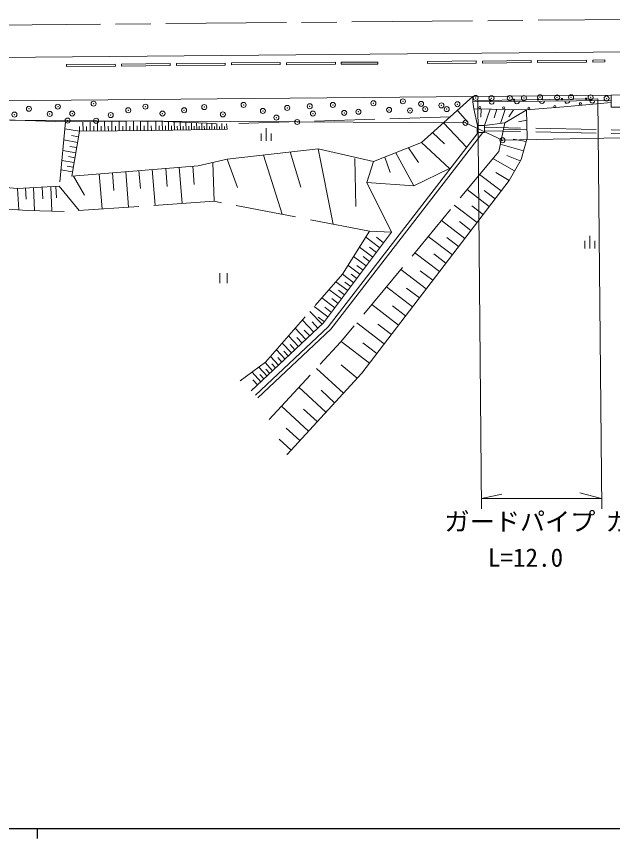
# Model space of a CAD drawing. Units: millimetres, scale not verified. Extents: x 8000 to 136000, y 4000 to 76000.
# Drawn here: x 33186 to 45037, y 40800 to 57142 of the extents above; entities that cross this region are included whole.
import ezdxf
from ezdxf.enums import TextEntityAlignment as Align

# ---------------------------------------------------------------- set-up
doc = ezdxf.new("R2010")
doc.units = ezdxf.units.MM
doc.header["$LTSCALE"] = 200
doc.header["$PDMODE"] = 32
doc.header["$PDSIZE"] = 100
doc.linetypes.add('CHAIN', pattern=[18.5, 12, -1.5, 3.5, -1.5])
doc.linetypes.add('DASHED', pattern=[7.5, 6, -1.5])
for name, color, linetype, lineweight in [('D-BMK', 2, 'CHAIN', 13), ('M-BGD', 7, 'Continuous', 13), ('M-BMK-ROW', 1, 'Continuous', 13), ('M-STR-HTXT', 7, 'Continuous', 13), ('M-STR-STRC', 7, 'Continuous', 13), ('M-TTL-BAND', 7, 'Continuous', 25)]:
    doc.layers.add(name, color=color, linetype=linetype, lineweight=lineweight)
doc.styles.add('ＭＳ ゴシック', font='')
doc.styles.get('ＭＳ ゴシック').set_extended_font_data('MS Gothic')

msp = doc.modelspace()

# ---------------------------------------------------------------- linework, layer by layer
at = {"layer": 'D-BMK'}
msp.add_line((32456.2, 56967.1), (52155.5, 57141.6), dxfattribs=at)
at = {"layer": 'M-BGD'}
for p, q in [((13253.5, 56147.8), (47189.8, 56452.8)), ((37462.7, 56217.5), (38431.6, 56226.3)), ((37462.7, 56217.5), (37463, 56177.5)), ((38431.6, 56226.3), (38432, 56186.3)), ((38557.6, 56222), (39526.6, 56230.8)), ((38557.6, 56222), (38558, 56182)), ((39526.6, 56230.8), (39526.9, 56190.8)), ((40372, 56235), (39643.8, 56230.6)), ((39643.8, 56230.6), (39644, 56190.6)), ((40372, 56235), (40372.2, 56195)), ((41355.8, 56247.3), (42324.8, 56256.1)), ((41355.8, 56247.3), (41356.2, 56207.3)), ((42325.1, 56216.1), (41356.2, 56207.3)), ((42324.8, 56256.1), (42325.1, 56216.1)), ((42449.8, 56254), (43418.8, 56262.8)), ((42449.8, 56254), (42450.2, 56214)), ((43419.1, 56222.8), (42450.2, 56214)), ((43418.8, 56262.8), (43419.1, 56222.8)), ((43547.1, 56265), (44516.1, 56273.8)), ((43547.1, 56265), (43547.5, 56225)), ((44516.5, 56233.8), (43547.5, 56225)), ((44516.1, 56273.8), (44516.5, 56233.8)), ((44645.8, 56271.5), (44882, 56276.7)), ((44645.8, 56271.5), (44646.7, 56231.5)), ((44646.7, 56231.5), (44882.9, 56236.7)), ((44882, 56276.7), (44882.9, 56236.7)), ((34183.1, 56185.8), (35152.1, 56194.6)), ((34183.1, 56185.8), (34183.5, 56145.8)), ((35152.5, 56154.6), (34183.5, 56145.8)), ((35152.1, 56194.6), (35152.5, 56154.6)), ((35273.1, 56194.8), (36242, 56203.6)), ((35273.1, 56194.8), (35273.4, 56154.8)), ((36242.4, 56163.6), (35273.4, 56154.8)), ((36242, 56203.6), (36242.4, 56163.6)), ((36368.6, 56204.3), (37337.6, 56213.1)), ((36368.6, 56204.3), (36369, 56164.3)), ((37338, 56173.1), (36369, 56164.3)), ((37337.6, 56213.1), (37338, 56173.1)), ((38432, 56186.3), (37463, 56177.5)), ((39526.9, 56190.8), (38558, 56182)), ((39644, 56190.6), (40372.2, 56195)), ((45008.9, 55579.9), (42259.3, 55550.3)), ((45008.9, 55579.9), (45011.7, 55429.2)), ((23205.5, 55381.8), (42259.3, 55550.3)), ((42259.3, 55550.3), (41236.7, 54634.5)), ((42259.3, 55550.3), (42260.5, 55444.3)), ((45010, 55473.9), (42260.5, 55444.3)), ((42260.5, 55444.3), (45010, 55473.9)), ((42260.5, 55444.3), (42280.9, 55306.5)), ((44747.7, 55505.5), (42360.2, 55471.7)), ((42360.2, 55471.7), (44747.7, 55505.5)), ((45011.7, 55429.2), (44069.6, 55343.3)), ((41952, 55275), (42153.6, 55047.6)), ((43324.3, 55282.3), (42280.9, 55306.5)), ((42280.9, 55306.5), (42349.3, 54975.7)), ((42426.2, 55303.1), (42420.9, 55140.2)), ((42491.3, 54974.6), (42604.8, 55299)), ((42738, 55295.9), (42681.6, 55125.6)), ((42904.7, 55292), (42809.4, 55013.2)), ((43322.8, 55280.5), (42895.8, 55023.6)), ((43069.5, 55288.2), (42973.1, 55148.9)), ((43324.3, 55280.6), (43322.8, 55280.5)), ((43324.3, 55282.3), (44069.6, 55343.3)), ((43324.3, 55282.3), (43339.7, 54725.2)), ((43165, 55043.5), (43329.8, 55082)), ((34440, 54858.9), (34146.2, 54909.9)), ((34438.1, 54861.2), (34437.2, 54956.4)), ((34510.3, 54859.6), (34508.6, 55052)), ((34582.3, 54860.2), (34581.5, 54956.4)), ((34654.4, 54860.9), (34652.7, 55053)), ((34726.3, 54861.5), (34725.4, 54957.5)), ((34798.2, 54862.1), (34796.5, 55053.9)), ((34870, 54862.8), (34869.1, 54958.6)), ((34941.7, 54863.4), (34940, 55054.8)), ((35013.4, 54864.1), (35012.5, 54959.7)), ((35085, 54864.7), (35083.3, 55055.7)), ((35156.5, 54865.3), (35155.7, 54960.8)), ((35228, 54866), (35226.3, 55056.7)), ((35299.4, 54866.6), (35298.6, 54961.9)), ((35370.8, 54867.3), (35369.1, 55057.6)), ((35442, 54867.9), (35441.2, 54963)), ((35513.3, 54868.5), (35511.6, 55058.5)), ((35584.4, 54869.2), (35583.5, 54964.1)), ((35655.5, 54869.8), (35653.8, 55059.4)), ((35726.5, 54870.4), (35725.6, 54965.2)), ((35797.4, 54871.1), (35795.7, 55060.3)), ((35868.3, 54871.7), (35867.4, 54966.3)), ((35959.8, 54872.7), (35956.5, 55061.1)), ((36023.3, 54873.8), (36021.7, 54966.3)), ((36086.8, 54875), (36083.6, 55056.4)), ((36148, 54876), (36146.4, 54965.1)), ((36209.1, 54877.1), (36206, 55051.8)), ((36268, 54878.2), (36266.5, 54963.9)), ((36326.9, 54879.2), (36323.9, 55047.4)), ((36385.8, 54880.2), (36384.3, 54962.7)), ((36444.7, 54881.3), (36441.8, 55043.1)), ((36501.3, 54882.3), (36499.9, 54961.6)), ((36557.9, 54883.3), (36555.2, 55038.9)), ((36612.4, 54884.2), (36611, 54960.5)), ((36666.8, 54885.2), (36664.2, 55034.8)), ((36719.2, 54886.1), (36717.9, 54959.5)), ((36771.6, 54887), (36769, 55030.9)), ((36821.9, 54887.9), (36820.7, 54958.5)), ((36872.3, 54888.8), (36869.9, 55027.2)), ((36922.3, 54889.7), (36921.1, 54957.5)), ((36972.3, 54890.6), (36969.9, 55023.5)), ((37022.3, 54891.5), (37021.1, 54956.5)), ((37072.3, 54892.4), (37070, 55019.8)), ((37122.3, 54893.2), (37121.2, 54955.6)), ((37172.2, 54894.1), (37170.1, 55016)), ((37222.2, 54895), (37221.2, 54954.6)), ((37272.2, 54895.9), (37270.2, 55012.3)), ((37322.2, 54896.8), (37321.2, 54953.6)), ((37362.8, 55008.9), (37376.7, 54897.7)), ((37372.2, 54897.7), (37371.5, 54939.7)), ((38149.5, 54668), (38149.5, 54918)), ((41674.1, 55026.2), (42140.3, 54539.4)), ((42349.3, 54975.7), (42348.3, 54833.7)), ((42491.3, 54974.6), (42349.3, 54975.7)), ((42490.3, 54832.6), (42491.3, 54974.6)), ((34420.9, 54748.8), (34278.3, 54773.5)), ((34285.9, 53969.6), (34440, 54858.9)), ((35939.1, 54872.3), (34440, 54858.9)), ((35939.1, 54872.3), (37376.7, 54897.7)), ((38049.5, 54818), (38049.5, 54668)), ((38249.5, 54818), (38249.5, 54668)), ((41459.1, 54833.6), (41697.1, 54611)), ((42348.3, 54833.7), (42490.3, 54832.6)), ((43334.8, 54903.1), (42866.9, 54890.2)), ((34401.8, 54638.6), (34125.1, 54686.6)), ((41236.7, 54634.5), (40282.8, 54255.7)), ((41236.7, 54634.5), (41793.9, 54119)), ((43267.2, 54472.9), (42805.4, 54605.6)), ((43060, 54701.5), (43319.5, 54655.1)), ((43339.7, 54725.2), (43217.9, 54301.1)), ((34365.8, 54431), (34105.2, 54476.2)), ((34383.8, 54534.8), (34249.5, 54558.1)), ((39184, 54511.4), (37378.3, 54304.6)), ((38629.1, 54447.8), (38841.1, 53749.4)), ((39184, 54511.4), (40282.8, 54255.7)), ((39184, 54511.4), (39484.2, 53014.7)), ((41084, 53776.2), (40726.1, 54431.7)), ((40978.7, 54532), (41182.5, 54237.4)), ((34331.9, 54235.5), (34086.4, 54278.1)), ((34348.9, 54333.3), (34222.3, 54355.2)), ((36801.4, 54173.5), (37378.3, 54304.6)), ((37378.3, 54304.6), (37580, 53741.4)), ((38098.1, 54387), (38468.6, 53208.8)), ((39914.7, 54315), (39930.8, 53365.9)), ((40282.8, 54255.7), (40150.6, 53842.3)), ((40510.2, 54346), (40617.6, 54042.4)), ((43089.5, 54072.1), (42655.5, 54315.3)), ((42938.3, 54379.7), (43199.6, 54268.5)), ((43217.9, 54301.1), (42982.1, 53880.4)), ((34300, 54051.4), (34068.7, 54091.4)), ((34316, 54143.4), (34196.8, 54164.1)), ((36801.4, 54173.5), (34285.9, 53969.6)), ((35886.4, 54099.3), (35944.1, 53387.6)), ((36153.3, 54121), (36182.3, 53763.4)), ((36420.2, 54142.6), (36478.5, 53424)), ((36689.7, 54164.4), (36719, 53803.4)), ((37089.8, 54239.1), (37115.8, 53467.4)), ((34321.1, 53969.8), (34536.1, 53591.4)), ((34834.1, 54014.1), (34890.6, 53315.9)), ((35095.9, 54035.3), (35124.3, 53684.5)), ((35357.7, 54056.5), (35414.8, 53351.6)), ((35622.1, 54077.9), (35650.8, 53723.8)), ((42822.8, 53672.1), (42394.1, 54000.1)), ((42982.1, 53880.4), (42718, 54038.4)), ((31078.9, 53886.8), (33210.3, 53724)), ((34037.9, 53765.7), (33210.3, 53724)), ((34037.9, 53765.7), (34433.5, 53284.7)), ((42982.1, 53880.4), (40050, 50047.5)), ((40645.6, 52855.9), (40150.6, 53842.3)), ((33210.3, 53724), (33231.8, 53297.5)), ((33367.7, 53731.9), (33378.9, 53510.3)), ((33525.1, 53739.9), (33548.1, 53282.5)), ((33696.6, 53748.5), (33708.5, 53512.9)), ((33868.1, 53757.1), (33892.5, 53272)), ((33970.1, 53762.3), (33983.9, 53537.3)), ((42586.8, 53363.6), (42146.1, 53700.8)), ((42704.8, 53517.9), (42487.4, 53684.2)), ((42344.1, 53046.4), (41891, 53393.1)), ((42465.5, 53205), (42242, 53376)), ((42101.5, 52729.2), (41635.9, 53085.4)), ((42222.8, 52887.8), (41993.1, 53063.5)), ((40207.7, 52876.4), (40645.6, 52855.9)), ((40412.2, 52544.8), (40131.3, 52755.4)), ((40485.9, 52643.1), (40341.5, 52751.4)), ((41852.2, 52403.3), (41373.9, 52769.2)), ((41976.8, 52566.3), (41740.9, 52746.8)), ((44486.5, 52678.6), (44486.5, 52528.6)), ((44586.5, 52528.6), (44586.5, 52778.6)), ((44686.5, 52678.6), (44686.5, 52528.6)), ((40272.7, 52358.7), (40006.8, 52558.1)), ((40342.4, 52451.7), (40205.8, 52554.2)), ((40140.6, 52182.6), (39889, 52371.3)), ((40206.6, 52270.6), (40077.3, 52367.6)), ((41596, 52068.5), (41104.6, 52444.4)), ((41724.1, 52235.9), (41481.7, 52421.4)), ((40015.5, 52015.9), (39777.4, 52194.5)), ((40078.1, 52099.2), (39955.6, 52191)), ((37228.7, 52040.5), (37228.7, 51840.5)), ((37378.7, 51840.5), (37378.7, 52040.5)), ((39890.5, 51849.2), (39665.3, 52018.1)), ((39953, 51932.5), (39837.4, 52019.3)), ((41332.9, 51724.5), (40828, 52110.8)), ((41464.5, 51896.5), (41215.4, 52087.1)), ((39772.3, 51691.6), (39535.5, 51869.1)), ((39831.4, 51770.4), (39715.9, 51857)), ((39648, 51525.8), (39399, 51712.5)), ((39710.2, 51608.7), (39588.7, 51699.8)), ((41062.5, 51371.1), (40543.8, 51767.9)), ((41197.7, 51547.8), (40941.8, 51743.6)), ((39517.3, 51351.6), (39255.5, 51547.9)), ((39582.7, 51438.7), (39455, 51534.5)), ((39379.9, 51168.3), (39104.6, 51374.7)), ((39448.6, 51259.9), (39314.3, 51360.6)), ((40784.8, 51008), (40251.8, 51415.7)), ((40923.6, 51189.6), (40660.7, 51390.7)), ((39262.8, 51023.7), (39022, 51279.9)), ((39307.6, 51072), (39187.6, 51162)), ((39095.2, 50866.1), (38870, 51105.6)), ((39179, 50944.9), (39062.5, 51068.8)), ((40499.4, 50635), (39951.9, 51053.8)), ((40642.1, 50821.5), (40372, 51028.1)), ((38938.5, 50718.8), (38728, 50942.6)), ((39016.9, 50792.5), (38907.9, 50908.3)), ((38792, 50581.1), (38595.3, 50790.3)), ((38865.3, 50649.9), (38763.5, 50758.2)), ((40206.2, 50251.7), (39643.7, 50682)), ((38527.1, 50331.9), (38355.2, 50514.8)), ((38655.1, 50452.3), (38471.2, 50647.9)), ((38723.6, 50516.7), (38628.4, 50617.9)), ((40352.8, 50443.3), (40075.3, 50655.6)), ((38399.1, 50211.6), (38239.2, 50381.7)), ((38463.1, 50271.8), (38380.1, 50360)), ((38591.1, 50392.1), (38502.2, 50486.7)), ((38280, 50099.6), (38129.5, 50259.7)), ((38339.6, 50155.6), (38262.4, 50237.7)), ((39643.5, 50215.8), (39961.9, 49951.9)), ((38046.6, 49880.1), (37869.9, 50068)), ((38168, 49994.2), (38004.9, 50167.7)), ((38107.3, 49937.1), (38022.3, 50027.5)), ((38224, 50046.9), (38145.6, 50130.3)), ((40050, 50047.5), (38565.4, 48436.4)), ((39685.1, 49651.5), (39148.6, 50145.7)), ((37980.8, 49818.2), (37888.8, 49916.1)), ((39338.5, 49275.3), (38801.1, 49770.4)), ((39511.8, 49463.4), (39243.3, 49710.7)), ((38991.9, 48899.1), (38453.5, 49395.2)), ((39165.2, 49087.2), (38896.2, 49335)), ((38818.3, 48710.7), (38548.9, 48959)), ((38644.6, 48522.3), (38409.3, 48739.2)), ((38568.7, 48439.9), (38563.8, 48444.4))]:
    msp.add_line(p, q, dxfattribs=at)
at = {"layer": 'M-BGD', "linetype": 'DASHED'}
for p, q in [((45008.9, 55579.9), (47043.9, 55597.5)), ((34159.4, 55049.8), (32396.7, 55100)), ((34159.4, 55049.8), (34037.9, 53765.7)), ((34159.4, 55049.8), (35949.6, 55061.3)), ((35949.6, 55061.3), (37362.8, 55008.9)), ((47708.9, 54833.1), (42491.1, 54938.6)), ((42895.8, 55023.6), (42491.3, 54974.6)), ((42773.5, 54457.7), (42895.8, 55023.6)), ((47709.3, 54763.1), (42490.5, 54868.6)), ((42773.5, 54457.7), (39630, 50665.5)), ((41084, 53776.2), (41793.9, 54119)), ((40150.6, 53842.3), (41084, 53776.2)), ((30862.8, 53441), (33407.5, 53286.9)), ((37115.8, 53467.4), (34136.4, 53264.5)), ((40207.7, 52876.4), (37115.8, 53467.4)), ((34136.4, 53264.5), (33407.5, 53286.9)), ((39668.3, 52021.4), (40207.7, 52876.4)), ((38139, 50266.7), (39668.3, 52021.4)), ((38207.8, 49129.8), (39630, 50665.5)), ((37636.8, 49895.8), (38139, 50266.7))]:
    msp.add_line(p, q, dxfattribs=at)
at = {"layer": 'M-BGD'}
for points in [[(42367.7, 54833.6), (39381.2, 50970.3), (37936.4, 49611.7)], [(42455.6, 54832.9), (39433.2, 50923.1), (37984.3, 49560.7)], [(37854.2, 49699.1), (39292.1, 51051.2), (40645.6, 52855.9)]]:
    msp.add_lwpolyline(points, dxfattribs=at)
for centre in [(44396.9, 55407.2), (42398.2, 55333.8), (42872.3, 55325.1), (43373.3, 55318.8), (43889.7, 55348.5)]:
    msp.add_circle(centre, 20, dxfattribs=at)
for centre, radius, start, end in [((42598.9, 55475.1), 15, 162, 342), ((42598.9, 55475.1), 15, 342, 162), ((42635.3, 55448.3), 50, 180.61681, 0.61681), ((43076.5, 55481.8), 15, 162, 342), ((43076.5, 55481.8), 15, 342, 162), ((43135.3, 55453.7), 50, 180.61681, 0.61681), ((43554, 55488.6), 15, 162, 342), ((43554, 55488.6), 15, 342, 162), ((43635.2, 55459.1), 50, 180.61681, 0.61681), ((44031.5, 55495.4), 15, 162, 342), ((44031.5, 55495.4), 15, 342, 162), ((44135.2, 55464.5), 50, 180.61681, 0.61681), ((44509, 55502.1), 15, 162, 342), ((44509, 55502.1), 15, 342, 162), ((44635.2, 55469.8), 50, 180.61681, 0.61681)]:
    msp.add_arc(centre, radius, start, end, dxfattribs=at)
for p in [(42315.5, 55522.5), (42630.5, 55516), (42994.9, 55518), (43275.8, 55520.1), (43595.1, 55534.4), (43935.9, 55531.8), (44212.4, 55535.4), (44599.8, 55532.4), (34009.4, 55348.1), (34719.9, 55407.6), (35749.5, 55348.1), (37702.4, 55382.1), (39017.1, 55356.6), (39476.6, 55382.1), (40282.8, 55416.1), (40869.9, 55454.4), (41231.6, 55403.4), (41633.6, 55373.6), (41952.7, 55397), (44917.1, 55510.4), (33145.7, 55190.6), (33435, 55305.5), (33847.7, 55203.4), (34294.4, 55211.9), (35409.2, 55275.7), (36089.9, 55211.9), (36519.6, 55275.7), (36919.5, 55339.5), (37289.7, 55194.9), (38085.3, 55263), (38570.3, 55322.5), (39080.9, 55211.9), (39702.1, 55224.7), (39985, 55245.9), (40595.5, 55284.2), (41010.3, 55271.5), (41314.6, 55299.1), (41740, 55299.1), (35060.3, 55182.1), (38353.3, 55131.1)]:
    msp.add_point(p, dxfattribs=at)
at = {"layer": 'M-BMK-ROW', "color": 30}
msp.add_lwpolyline([(30767.9, 55092.7), (34204.2, 55071.6), (34768.3, 55068.1), (38768.7, 55043.5), (42113, 55026.9), (42848.7, 54680.8), (45531.6, 54737.3), (45848.7, 54731.4), (46771.9, 54714.5), (48492.2, 54689.6), (49682.3, 54004.2), (50015.8, 53878), (50506.5, 54381.3), (50601.6, 54648), (50618.4, 55306.3), (51950, 55374.9)], dxfattribs=at)
at = {"layer": 'M-BMK-ROW'}
for centre in [(34204.2, 55071.6), (34768.3, 55068.1), (38768.7, 55043.5), (42113, 55026.9), (42848.7, 54680.8)]:
    msp.add_circle(centre, 50, dxfattribs=at)
for p in [(34204.2, 55071.6), (34768.3, 55068.1), (38768.7, 55043.5), (42113, 55026.9), (42848.7, 54680.8)]:
    msp.add_point(p, dxfattribs=at)
at = {"layer": 'M-STR-HTXT'}
for p, q in [((42360.2, 55471.7), (42434, 47356.3)), ((44747.7, 55505.5), (44821.8, 47357)), ((42432.2, 47556.3), (42838.3, 47647.8)), ((42432.2, 47556.3), (44820, 47556.3)), ((44820, 47556.3), (44385.7, 47673.9))]:
    msp.add_line(p, q, dxfattribs=at)
at = {"layer": 'M-STR-STRC'}
for p, q in [((45011.7, 55429.2), (45011.7, 55336.2)), ((45011.7, 55336.2), (47080.5, 55336.2))]:
    msp.add_line(p, q, dxfattribs=at)
at = {"layer": 'M-STR-STRC', "linetype": 'DASHED'}
msp.add_line((41808.2, 55146.3), (37362.8, 55008.9), dxfattribs=at)
at = {"layer": 'M-TTL-BAND'}
for p, q in [((8000, 41000), (115800, 41000)), ((33600, 41000), (33600, 40800))]:
    msp.add_line(p, q, dxfattribs=at)

# ---------------------------------------------------------------- texts
at = {"layer": 'M-STR-HTXT', "style": 'ＭＳ ゴシック'}
for s, p in [('ガードパイプ', (41695.2, 46808.7)), ('ガードパイプ', (44903.2, 46808.7)), ('L=12.0', (42558.4, 46092.4))]:
    msp.add_text(s, height=366.6, dxfattribs=at).set_placement(p, align=Align.BOTTOM_LEFT)

doc.saveas('drawing.dxf')
